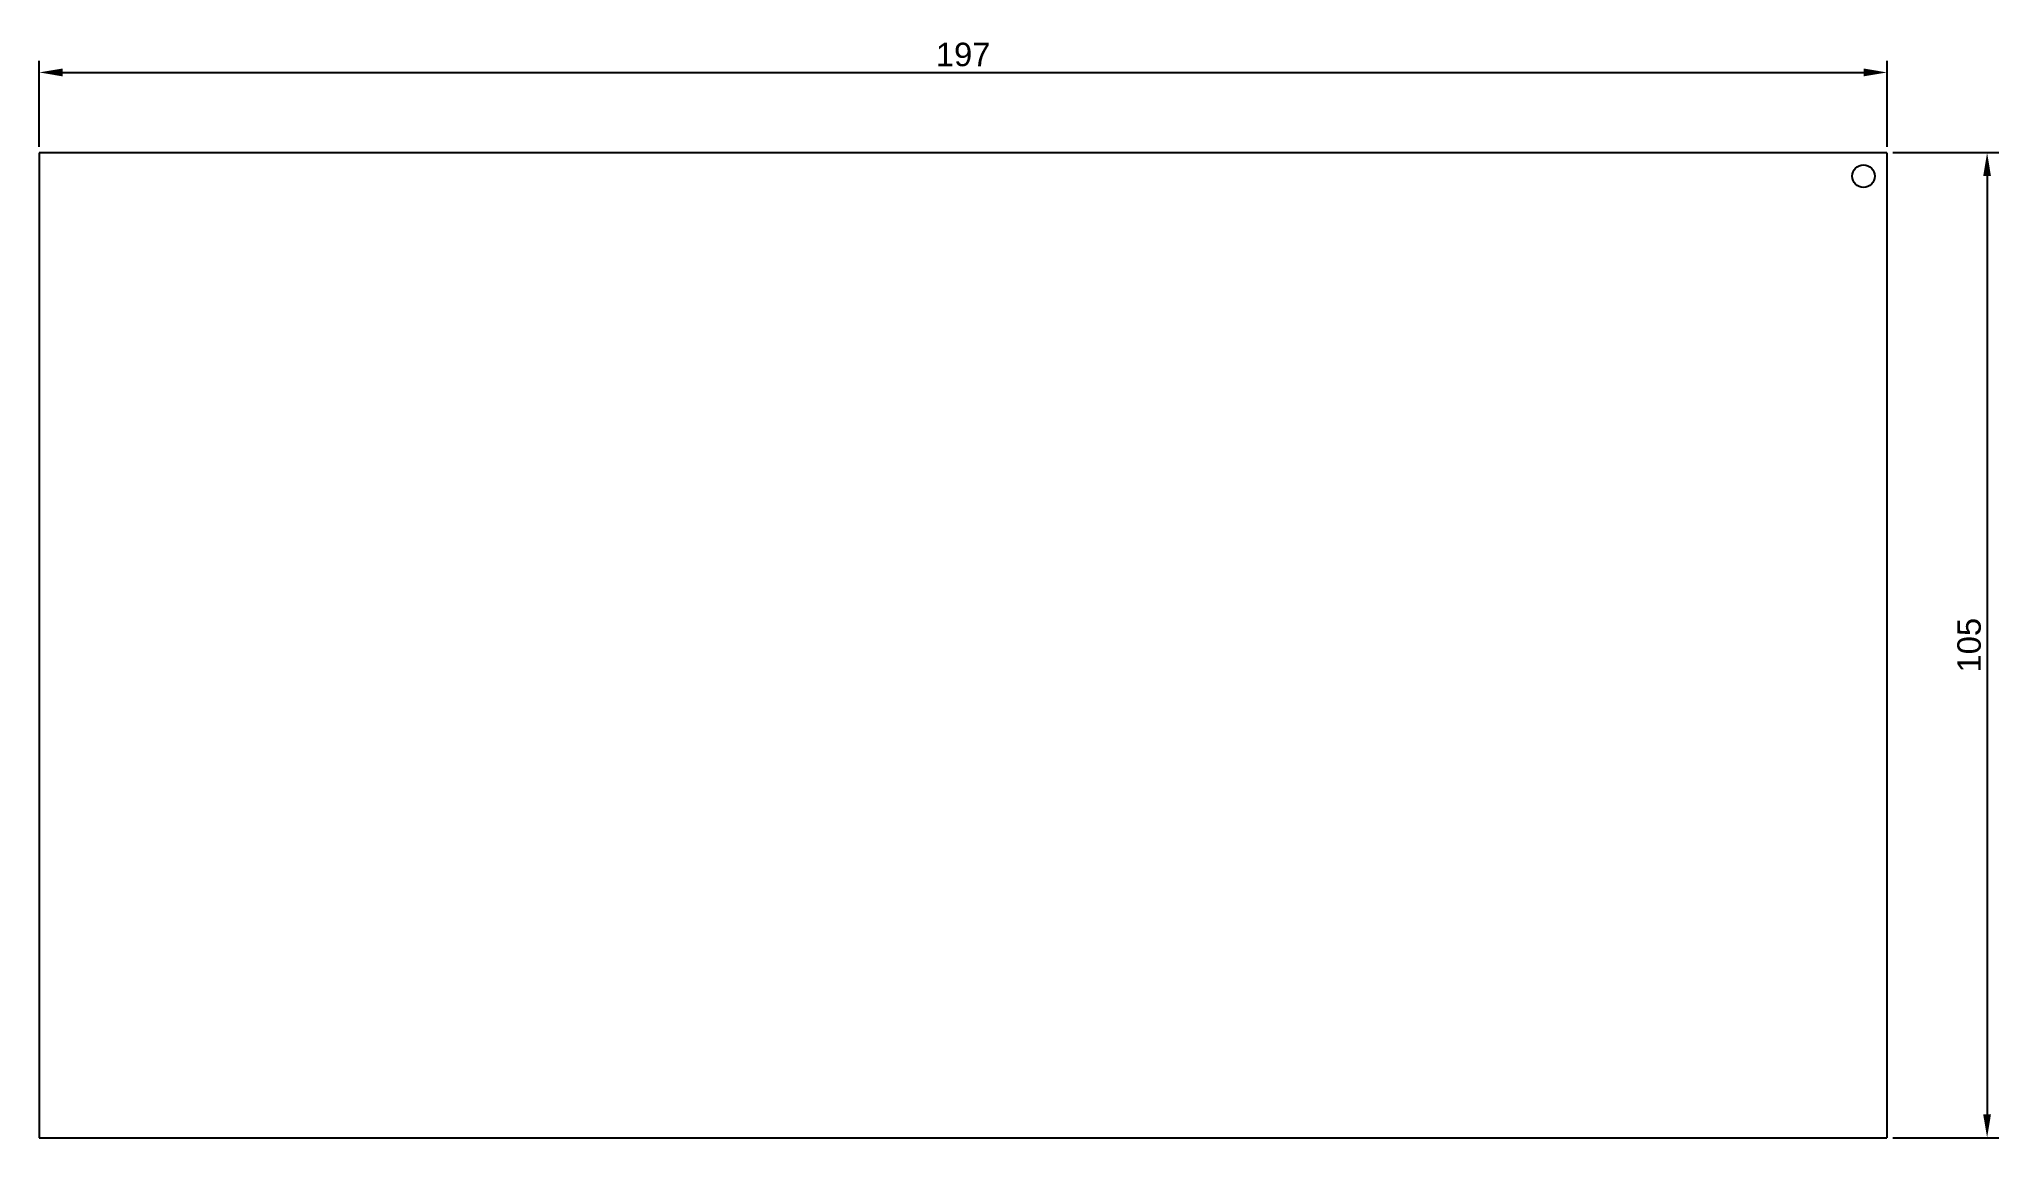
# Model space of a CAD drawing. Header units: millimetres. Extents: x 9 to 218, y 12 to 129.
import ezdxf

# ---------------------------------------------------------------- set-up
doc = ezdxf.new("R2010")
doc.units = ezdxf.units.MM
doc.styles.get("Standard").update_dxf_attribs({"font": 'arial.ttf'})
doc.dimstyles.new('ISO-25', dxfattribs={"dimtxt": 2.5, "dimasz": 2.5, "dimexe": 1.25, "dimexo": 0.625, "dimtad": 1, "dimtxsty": 'Standard', "dimcen": 2.5, "dimadec": 0, "dimazin": 0, "dimtfac": 1, "dimtmove": 0, "dimatfit": 3, "dimfxl": 1, "dimarcsym": 0})

# ---------------------------------------------------------------- blocks, each defined once
blk = doc.blocks.new('*D16')
at = {"color": 0, "lineweight": -2, "transparency": 16777216}
for p, q in [((8.66, 117.85), (8.66, 127.03)), ((11.16, 125.78), (203.16, 125.78)), ((205.66, 117.85), (205.66, 127.03))]:
    blk.add_line(p, q, dxfattribs=at)
at = {"color": 0, "transparency": 16777216}
for points in [[(11.16, 126.2), (11.16, 125.36), (8.66, 125.78)], [(203.16, 126.2), (203.16, 125.36), (205.66, 125.78)]]:
    blk.add_solid(points, dxfattribs=at)
at = {"layer": 'Defpoints', "color": 0, "transparency": 16777216}
for p in [(205.66, 125.78), (8.66, 117.23), (205.66, 117.23)]:
    blk.add_point(p, dxfattribs=at)
at = {"color": 0, "transparency": 16777216, "insert": (107.16, 127.68), "char_height": 2.5, "attachment_point": 5}
blk.add_mtext('197', dxfattribs=at)
blk = doc.blocks.new('*D17')
at = {"color": 0, "lineweight": -2, "transparency": 16777216}
for p, q in [((206.28, 117.23), (217.58, 117.23)), ((216.33, 114.73), (216.33, 14.73)), ((206.28, 12.23), (217.58, 12.23))]:
    blk.add_line(p, q, dxfattribs=at)
at = {"color": 0, "transparency": 16777216}
for points in [[(215.91, 114.73), (216.74, 114.73), (216.33, 117.23)], [(215.91, 14.73), (216.74, 14.73), (216.33, 12.23)]]:
    blk.add_solid(points, dxfattribs=at)
at = {"layer": 'Defpoints', "color": 0, "transparency": 16777216}
for p in [(205.66, 117.23), (205.66, 12.23), (216.33, 12.23)]:
    blk.add_point(p, dxfattribs=at)
at = {"color": 0, "transparency": 16777216, "insert": (214.42, 64.73), "char_height": 2.5, "attachment_point": 5, "rotation": 90}
blk.add_mtext('105', dxfattribs=at)

msp = doc.modelspace()

# ---------------------------------------------------------------- linework, layer by layer
for p, q in [((205.655, 117.226), (8.655, 117.226)), ((8.655, 117.226), (8.655, 12.226)), ((205.655, 117.226), (205.655, 12.226)), ((8.655, 12.226), (205.655, 12.226))]:
    msp.add_line(p, q)
msp.add_circle((203.155, 114.726), 1.2)

# ---------------------------------------------------------------- dimensions: what is measured, and where the dimension line sits
dim = msp.add_linear_dim(base=(205.655, 125.78), p1=(8.655, 117.226), p2=(205.655, 117.226), dimstyle='ISO-25')
dim.commit()
dim.dimension.update_dxf_attribs({"geometry": '*D16', "text_midpoint": (107.155, 127.682)})
dim = msp.add_linear_dim(base=(216.326, 12.226), p1=(205.655, 117.226), p2=(205.655, 12.226), angle=90, dimstyle='ISO-25')
dim.commit()
dim.dimension.update_dxf_attribs({"geometry": '*D17', "text_midpoint": (214.424, 64.726)})

doc.saveas('drawing.dxf')
